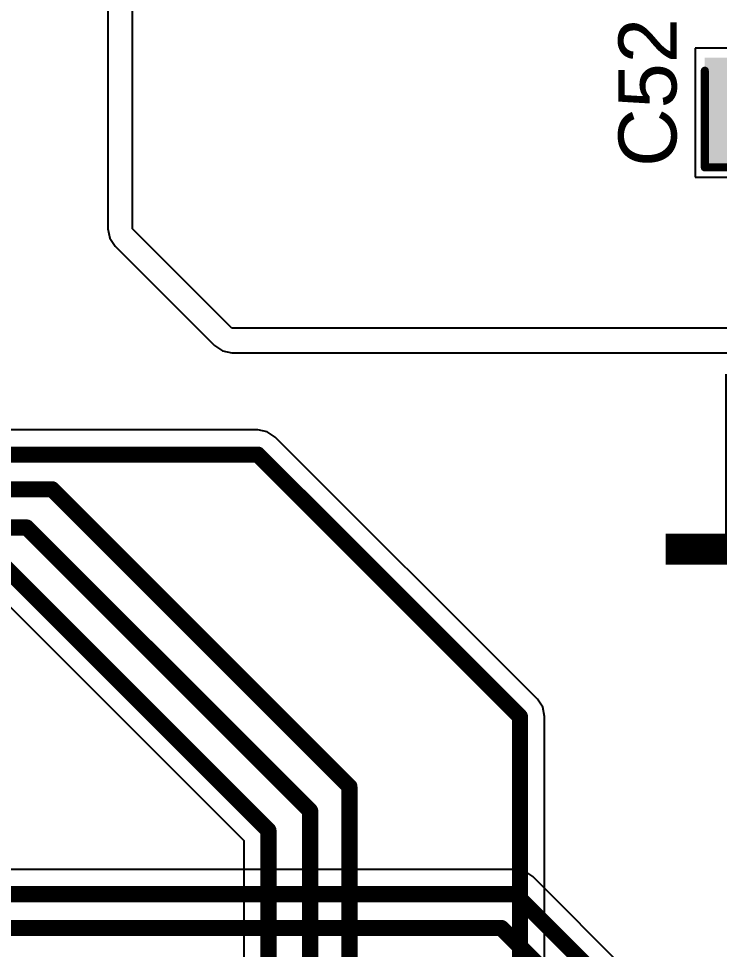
# Model space of a CAD drawing. Header units: inches. Extents: x -11 to 5379, y 0 to 5429.
# Drawn here: x 171.37 to 182.4, y 84.68 to 99.34 of the extents above; entities that cross this region are included whole.
import ezdxf

# ---------------------------------------------------------------- set-up
doc = ezdxf.new("R2010")
doc.units = ezdxf.units.IN
for name, color, linetype in [('Bottom Layer', 5, 'Continuous'), ('GND', 16, 'Continuous'), ('Top Layer', 1, 'Continuous'), ('Top Overlay', 2, 'Continuous'), ('Top Paste', 8, 'Continuous'), ('Top Solder', 216, 'Continuous')]:
    doc.layers.add(name, color=color, linetype=linetype)
doc.styles.add('Arial', font='', dxfattribs={"height": 0.2})
doc.styles.add('Arial_Bold', font='', dxfattribs={"height": 0.2})
doc.styles.get('Arial').set_extended_font_data('Arial')
doc.styles.get('Arial_Bold').set_extended_font_data('Arial', bold=True)

# ---------------------------------------------------------------- blocks, each defined once
blk = doc.blocks.new('C___1206_664')
at = {"layer": 'Top Layer'}
for points in [[(-2.032, 0.889), (-0.508, 0.889), (-0.508, -0.889), (-2.032, -0.889)], [(0.508, 0.889), (2.032, 0.889), (2.032, -0.889), (0.508, -0.889)]]:
    blk.add_hatch(color=1, dxfattribs=at).paths.add_polyline_path(points)
at = {"layer": 'Top Paste'}
for points in [[(-2.032, 0.889), (-0.508, 0.889), (-0.508, -0.889), (-2.032, -0.889)], [(0.508, 0.889), (2.032, 0.889), (2.032, -0.889), (0.508, -0.889)]]:
    blk.add_hatch(color=8, dxfattribs=at).paths.add_polyline_path(points)
at = {"layer": 'Top Solder'}
for points in [[(-2.1336, 0.9906), (-0.4064, 0.9906), (-0.4064, -0.9906), (-2.1336, -0.9906)], [(0.4064, 0.9906), (2.1336, 0.9906), (2.1336, -0.9906), (0.4064, -0.9906)]]:
    blk.add_hatch(color=216, dxfattribs=at).paths.add_polyline_path(points)
at = {"layer": 'Top Overlay'}
for points in [[(-2.1336, -0.9906, 0.127, 0.127, 0), (-2.1336, 0.9906, 0.127, 0.127, 0)], [(-0.6096, 0.9906, 0.127, 0.127, 0), (-2.1336, 0.9906, 0.127, 0.127, 0)], [(2.1336, 0.9906, 0.127, 0.127, 0), (0.6096, 0.9906, 0.127, 0.127, 0)], [(2.1336, -0.9906, 0.127, 0.127, 0), (2.1336, 0.9906, 0.127, 0.127, 0)], [(-0.6096, -0.9906, 0.127, 0.127, 0), (-2.1336, -0.9906, 0.127, 0.127, 0)], [(2.1336, -0.9906, 0.127, 0.127, 0), (0.6096, -0.9906, 0.127, 0.127, 0)]]:
    blk.add_lwpolyline(points, format="xyseb", dxfattribs=at)
for points in [[(-2.16535, 0.9906, 0.0635, 0.0635, 1), (-2.10185, 0.9906, 0.0635, 0.0635, 1)], [(-2.16535, 0.9906, 0.0635, 0.0635, 1), (-2.10185, 0.9906, 0.0635, 0.0635, 1)], [(-0.64135, 0.9906, 0.0635, 0.0635, 1), (-0.57785, 0.9906, 0.0635, 0.0635, 1)], [(0.57785, 0.9906, 0.0635, 0.0635, 1), (0.64135, 0.9906, 0.0635, 0.0635, 1)], [(2.10185, 0.9906, 0.0635, 0.0635, 1), (2.16535, 0.9906, 0.0635, 0.0635, 1)], [(2.10185, 0.9906, 0.0635, 0.0635, 1), (2.16535, 0.9906, 0.0635, 0.0635, 1)], [(-2.16535, -0.9906, 0.0635, 0.0635, 1), (-2.10185, -0.9906, 0.0635, 0.0635, 1)], [(-2.16535, -0.9906, 0.0635, 0.0635, 1), (-2.10185, -0.9906, 0.0635, 0.0635, 1)], [(-0.64135, -0.9906, 0.0635, 0.0635, 1), (-0.57785, -0.9906, 0.0635, 0.0635, 1)], [(0.57785, -0.9906, 0.0635, 0.0635, 1), (0.64135, -0.9906, 0.0635, 0.0635, 1)], [(2.10185, -0.9906, 0.0635, 0.0635, 1), (2.16535, -0.9906, 0.0635, 0.0635, 1)], [(2.10185, -0.9906, 0.0635, 0.0635, 1), (2.16535, -0.9906, 0.0635, 0.0635, 1)]]:
    blk.add_lwpolyline(points, format="xyseb", close=True, dxfattribs=at)

msp = doc.modelspace()

# ---------------------------------------------------------------- linework, layer by layer
at = {"layer": 'Bottom Layer'}
for p, q in [((179.191, 85.936), (150.312, 85.936)), ((179.34, 85.906), (179.191, 85.936)), ((179.466, 85.822), (179.34, 85.906)), ((184.966, 80.322), (179.466, 85.822))]:
    msp.add_line(p, q, dxfattribs=at)
for points in [[(127.924, 85.547, 0.254, 0.254, 0), (179.191, 85.547, 0.254, 0.254, 0)], [(179.191, 85.547, 0.254, 0.254, 0), (184.805, 79.933, 0.254, 0.254, 0)], [(128.483, 85.014, 0.254, 0.254, 0), (178.97, 85.014, 0.254, 0.254, 0)], [(178.97, 85.014, 0.254, 0.254, 0), (184.567, 79.418, 0.254, 0.254, 0)]]:
    msp.add_lwpolyline(points, format="xyseb", dxfattribs=at)
for points in [[(179.128, 85.547, 0.127, 0.127, 1), (179.255, 85.547, 0.127, 0.127, 1)], [(179.128, 85.547, 0.127, 0.127, 1), (179.255, 85.547, 0.127, 0.127, 1)], [(178.907, 85.014, 0.127, 0.127, 1), (179.034, 85.014, 0.127, 0.127, 1)], [(178.907, 85.014, 0.127, 0.127, 1), (179.034, 85.014, 0.127, 0.127, 1)]]:
    msp.add_lwpolyline(points, format="xyseb", close=True, dxfattribs=at)
at = {"layer": 'GND'}
for p, q in [((173.164, 96.025), (173.164, 106.045)), ((172.776, 105.657), (172.776, 96.025)), ((172.776, 96.025), (172.806, 95.876)), ((174.728, 94.461), (173.164, 96.025)), ((172.806, 95.876), (172.89, 95.75)), ((172.89, 95.75), (174.454, 94.186)), ((186.706, 94.461), (174.728, 94.461)), ((174.454, 94.186), (174.58, 94.102)), ((174.58, 94.102), (174.728, 94.073)), ((174.728, 94.073), (186.706, 94.073))]:
    msp.add_line(p, q, dxfattribs=at)
at = {"layer": 'Top Layer'}
for p, q in [((184.308, 98.872), (182.022, 98.872)), ((182.022, 98.872), (182.022, 96.84)), ((182.022, 96.84), (182.712, 96.84)), ((175.137, 92.858), (163.917, 92.858)), ((175.285, 92.828), (175.137, 92.858)), ((175.411, 92.744), (175.285, 92.828)), ((179.539, 88.616), (175.411, 92.744)), ((170.96, 90.345), (174.915, 86.39)), ((179.623, 88.49), (179.539, 88.616)), ((179.652, 88.342), (179.623, 88.49)), ((179.652, 61.869), (179.652, 88.342)), ((174.915, 86.39), (174.915, 75.305))]:
    msp.add_line(p, q, dxfattribs=at)
for points in [[(160.185, 92.469, 0.254, 0.254, 0), (175.137, 92.469, 0.254, 0.254, 0)], [(175.137, 92.469, 0.254, 0.254, 0), (179.264, 88.342, 0.254, 0.254, 0)], [(145.187, 91.924, 0.254, 0.254, 0), (171.895, 91.924, 0.254, 0.254, 0)], [(171.895, 91.924, 0.254, 0.254, 0), (176.579, 87.241, 0.254, 0.254, 0)], [(130.091, 91.321, 0.254, 0.254, 0), (171.497, 91.321, 0.254, 0.254, 0)], [(171.497, 91.321, 0.254, 0.254, 0), (175.961, 86.858, 0.254, 0.254, 0)], [(171.12, 90.734, 0.254, 0.254, 0), (175.304, 86.55, 0.254, 0.254, 0)], [(179.264, 61.474, 0.254, 0.254, 0), (179.264, 88.342, 0.254, 0.254, 0)], [(176.579, 63.589, 0.254, 0.254, 0), (176.579, 87.241, 0.254, 0.254, 0)], [(175.961, 64.114, 0.254, 0.254, 0), (175.961, 86.858, 0.254, 0.254, 0)], [(175.304, 64.567, 0.254, 0.254, 0), (175.304, 86.55, 0.254, 0.254, 0)]]:
    msp.add_lwpolyline(points, format="xyseb", dxfattribs=at)
for points in [[(175.073, 92.469, 0.127, 0.127, 1), (175.2, 92.469, 0.127, 0.127, 1)], [(175.073, 92.469, 0.127, 0.127, 1), (175.2, 92.469, 0.127, 0.127, 1)], [(171.831, 91.924, 0.127, 0.127, 1), (171.958, 91.924, 0.127, 0.127, 1)], [(171.831, 91.924, 0.127, 0.127, 1), (171.958, 91.924, 0.127, 0.127, 1)], [(171.434, 91.321, 0.127, 0.127, 1), (171.561, 91.321, 0.127, 0.127, 1)], [(171.434, 91.321, 0.127, 0.127, 1), (171.561, 91.321, 0.127, 0.127, 1)], [(179.2, 88.342, 0.127, 0.127, 1), (179.327, 88.342, 0.127, 0.127, 1)], [(179.2, 88.342, 0.127, 0.127, 1), (179.327, 88.342, 0.127, 0.127, 1)], [(176.515, 87.241, 0.127, 0.127, 1), (176.642, 87.241, 0.127, 0.127, 1)], [(176.515, 87.241, 0.127, 0.127, 1), (176.642, 87.241, 0.127, 0.127, 1)], [(175.897, 86.858, 0.127, 0.127, 1), (176.024, 86.858, 0.127, 0.127, 1)], [(175.897, 86.858, 0.127, 0.127, 1), (176.024, 86.858, 0.127, 0.127, 1)], [(175.24, 86.55, 0.127, 0.127, 1), (175.367, 86.55, 0.127, 0.127, 1)], [(175.24, 86.55, 0.127, 0.127, 1), (175.367, 86.55, 0.127, 0.127, 1)]]:
    msp.add_lwpolyline(points, format="xyseb", close=True, dxfattribs=at)

# ---------------------------------------------------------------- block references
at = {"rotation": 270}
msp.add_blockref('C___1206_664', (183.165, 99.126), dxfattribs=at)

# ---------------------------------------------------------------- texts
at = {"layer": 'Top Overlay'}
for s, height, rotation, style, p in [('C52', 0.9144, 90, 'Arial', (181.729, 97.001)), ('ETHERNET', 3, 180, 'Arial_Bold', (204.098, 93.738))]:
    msp.add_text(s, height=height, rotation=rotation, dxfattribs=dict(at, style=style)).set_placement(p)

doc.saveas('drawing.dxf')
